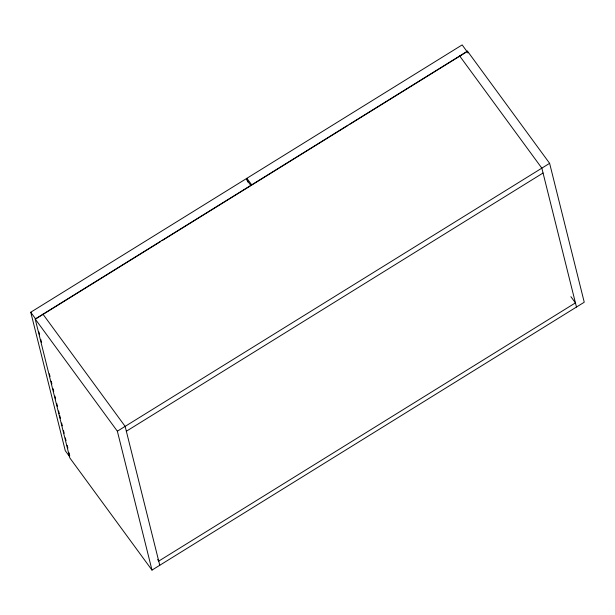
<?xml version="1.0" encoding="UTF-8"?>
<svg xmlns="http://www.w3.org/2000/svg" width="615" height="615" viewBox="0 0 615 615"><rect width="100%" height="100%" fill="white"/><g stroke="black" fill="none" stroke-linecap="round" stroke-linejoin="round"><path stroke-width="0.92" d="M69.649 456.661L65.267 450.672L30.75 312.236L246.015 178.842L250.943 185.569L162.068 240.65M247.807 182.017L246.876 178.304L462.149 44.903L467.077 51.637L349.658 124.399M35.193 319.008L467.454 51.137L549.618 163.329L584.25 302.226L151.99 570.097L69.818 457.906L35.193 319.008L117.357 431.2L151.99 570.097M160.438 241.657L35.678 318.97L30.75 312.236M348.029 125.406L251.812 185.038L246.876 178.304M117.357 431.2L549.618 163.329M126.352 431.238L543.053 173.007M459.666 55.957L541.838 168.149L576.47 307.046M570.897 296.691L575.432 302.88L158.732 561.111L157.601 559.558M42.973 314.188L125.137 426.372L159.769 565.277M467.454 51.137L467.915 52.998M38.922 331.977L39.621 334.768M40.775 339.411L41.474 342.194M49.346 373.789L50.046 376.572M51.199 381.223L51.898 384.006M53.051 388.649L53.751 391.44M54.904 396.083L55.604 398.874M56.757 403.517L57.456 406.307M58.617 410.951L59.309 413.741M59.77 415.594L60.47 418.385M61.623 423.028L62.323 425.818M63.476 430.462L64.175 433.252M65.328 437.895L66.028 440.678M67.181 445.329L67.881 448.112M69.041 452.763L69.733 455.546"/></g></svg>
